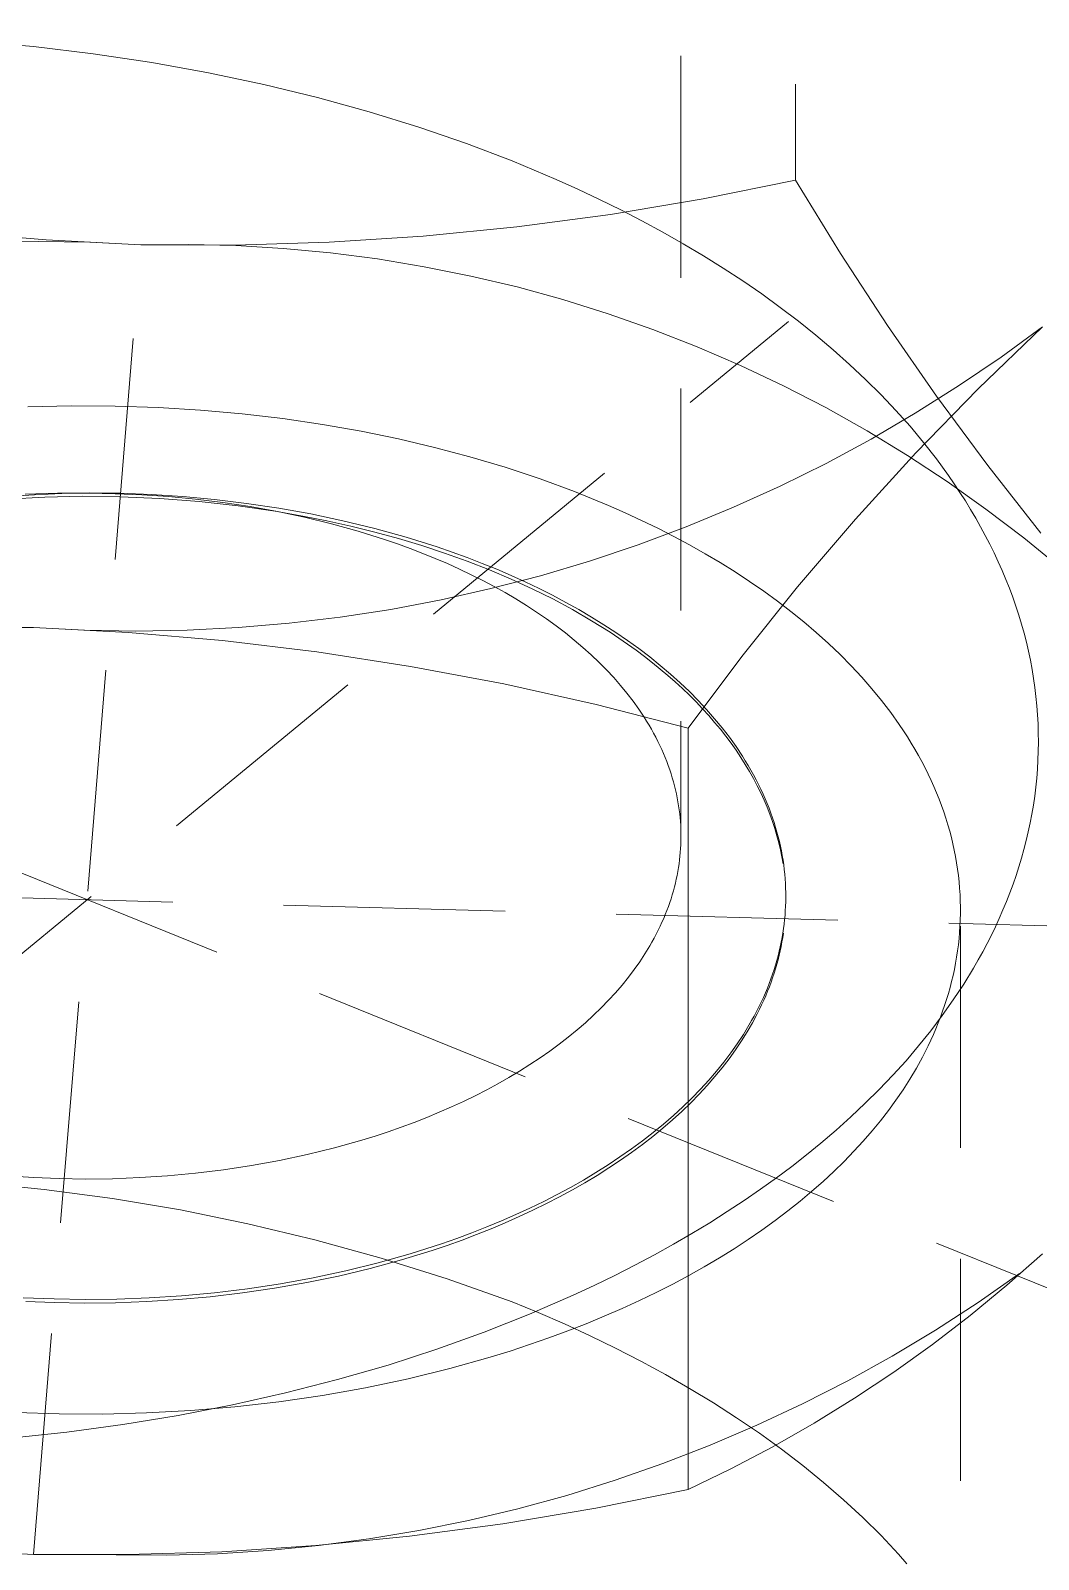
# Model space of a CAD drawing. Header units: millimetres. Extents: x -427 to 4679, y -324 to 2971.
# Drawn here: x 4525.8 to 4531.57, y 1066.56 to 1075.31 of the extents above; entities that cross this region are included whole.
import ezdxf

# ---------------------------------------------------------------- set-up
doc = ezdxf.new("R2010")
doc.units = ezdxf.units.MM
doc.linetypes.add('HIDDEN', pattern=[1.905, 1.27, -0.635])
doc.layers.add('ZANO_R', color=7, linetype='Continuous', lineweight=0)
doc.layers.add('ZANO_R_przerywana', color=7, linetype='HIDDEN', lineweight=0)

msp = doc.modelspace()

# ---------------------------------------------------------------- linework, layer by layer
at = {"layer": 'ZANO_R'}
for p, q in [((4531.2234, 1073.2631), (4531.5917, 1073.618)), ((4531.5917, 1073.618), (4531.3549, 1073.445)), ((4531.3549, 1073.445), (4531.1124, 1073.2802)), ((4531.1124, 1073.2802), (4530.8643, 1073.1238)), ((4530.8668, 1072.8964), (4531.2234, 1073.2631)), ((4530.8643, 1073.1238), (4530.6111, 1072.976)), ((4530.6111, 1072.976), (4530.3529, 1072.8369)), ((4530.3529, 1072.8369), (4530.0902, 1072.7066)), ((4530.5221, 1072.5185), (4530.8668, 1072.8964)), ((4530.0902, 1072.7066), (4529.8232, 1072.5854)), ((4529.8232, 1072.5854), (4529.5521, 1072.4734)), ((4530.1898, 1072.1297), (4530.5221, 1072.5185)), ((4529.5521, 1072.4734), (4529.2775, 1072.3708)), ((4529.2775, 1072.3708), (4528.9994, 1072.2775)), ((4528.9994, 1072.2775), (4528.7184, 1072.1938)), ((4528.7184, 1072.1938), (4528.4347, 1072.1197)), ((4529.8702, 1071.7304), (4530.1898, 1072.1297)), ((4528.1486, 1072.0554), (4527.8604, 1072.0009)), ((4528.4347, 1072.1197), (4528.1486, 1072.0554)), ((4527.5706, 1071.9562), (4527.2794, 1071.9214)), ((4527.8604, 1072.0009), (4527.5706, 1071.9562)), ((4525.2758, 1071.8987), (4525.8151, 1071.8975)), ((4525.8151, 1071.8975), (4525.5434, 1071.8945)), ((4525.8151, 1071.8975), (4526.3574, 1071.8688)), ((4526.108, 1071.8822), (4525.8151, 1071.8975)), ((4526.4012, 1071.877), (4526.108, 1071.8822)), ((4526.3574, 1071.8688), (4526.8984, 1071.8221)), ((4526.6944, 1071.8818), (4526.4012, 1071.877)), ((4526.9872, 1071.8966), (4526.6944, 1071.8818)), ((4527.2794, 1071.9214), (4526.9872, 1071.8966)), ((4526.8984, 1071.8221), (4527.4375, 1071.7575)), ((4527.4375, 1071.7575), (4527.9742, 1071.6749)), ((4529.5637, 1071.3209), (4529.8702, 1071.7304)), ((4527.9742, 1071.6749), (4528.5079, 1071.5746)), ((4528.5079, 1071.5746), (4529.0379, 1071.4565)), ((4529.0379, 1071.4565), (4529.5637, 1071.3209)), ((4529.5637, 1066.9617), (4529.5637, 1071.3209)), ((4531.5917, 1068.3108), (4531.388, 1068.131)), ((4531.4494, 1068.1854), (4531.8567, 1068.0207)), ((4531.388, 1068.131), (4531.1783, 1067.9582)), ((4531.1783, 1067.9582), (4530.9629, 1067.7927)), ((4530.9629, 1067.7927), (4530.7419, 1067.6346)), ((4530.7419, 1067.6346), (4530.5157, 1067.4842)), ((4530.5157, 1067.4842), (4530.2845, 1067.3415)), ((4530.2845, 1067.3415), (4530.0486, 1067.2068)), ((4530.0486, 1067.2068), (4529.8082, 1067.0801)), ((4529.8082, 1067.0801), (4529.5637, 1066.9617)), ((4529.5637, 1066.9617), (4529.0351, 1066.8546)), ((4529.0351, 1066.8546), (4528.5031, 1066.7654)), ((4528.5031, 1066.7654), (4527.9685, 1066.6941)), ((4525.8151, 1066.5902), (4525.2729, 1066.6189)), ((4527.4318, 1066.6409), (4526.8936, 1066.6059)), ((4527.9685, 1066.6941), (4527.4318, 1066.6409)), ((4526.3545, 1066.5889), (4525.8151, 1066.5902)), ((4526.8936, 1066.6059), (4526.3545, 1066.5889))]:
    msp.add_line(p, q, dxfattribs=at)
at = {"layer": 'ZANO_R_przerywana'}
for p, q in [((4529.5226, 1078.9801), (4529.5226, 1070.7026)), ((4530.1788, 1078.8181), (4530.1788, 1074.4589)), ((4525.4671, 1075.2542), (4525.8154, 1075.2231)), ((4525.8154, 1075.2231), (4526.1574, 1075.1822)), ((4526.1574, 1075.1822), (4526.492, 1075.1322)), ((4526.492, 1075.1322), (4526.8181, 1075.0734)), ((4526.8181, 1075.0734), (4527.135, 1075.0063)), ((4527.135, 1075.0063), (4527.4417, 1074.9317)), ((4527.4417, 1074.9317), (4527.7376, 1074.8499)), ((4527.7376, 1074.8499), (4528.0222, 1074.7617)), ((4528.0222, 1074.7617), (4528.2948, 1074.6676)), ((4528.2948, 1074.6676), (4528.5553, 1074.5683)), ((4528.5553, 1074.5683), (4528.8079, 1074.4624)), ((4528.8079, 1074.4624), (4528.9326, 1074.4063)), ((4528.9326, 1074.4063), (4529.0562, 1074.3481)), ((4530.1788, 1074.4589), (4529.6501, 1074.3518)), ((4530.1788, 1074.4589), (4530.4356, 1074.0384)), ((4529.0562, 1074.3481), (4529.1785, 1074.2878)), ((4529.6501, 1074.3518), (4529.1182, 1074.2625)), ((4529.1182, 1074.2625), (4528.5836, 1074.1913)), ((4529.1785, 1074.2878), (4529.2993, 1074.2253)), ((4529.2993, 1074.2253), (4529.4184, 1074.1608)), ((4525.8879, 1074.1161), (4525.3469, 1074.1628)), ((4528.0469, 1074.1381), (4527.5086, 1074.103)), ((4528.5836, 1074.1913), (4528.0469, 1074.1381)), ((4529.4184, 1074.1608), (4529.5358, 1074.0941)), ((4525.5509, 1074.103), (4525.8441, 1074.1078)), ((4525.8151, 1066.5902), (4526.4302, 1074.0874)), ((4525.8441, 1074.1078), (4526.1373, 1074.1026)), ((4526.4302, 1074.0874), (4525.8879, 1074.1161)), ((4526.1373, 1074.1026), (4526.4302, 1074.0874)), ((4526.4302, 1074.0874), (4526.7019, 1074.0903)), ((4526.9695, 1074.0861), (4526.4302, 1074.0874)), ((4526.7019, 1074.0903), (4526.9735, 1074.0837)), ((4527.5086, 1074.103), (4526.9695, 1074.0861)), ((4526.9735, 1074.0837), (4527.2448, 1074.0677)), ((4527.2448, 1074.0677), (4527.5153, 1074.0423)), ((4529.5358, 1074.0941), (4529.6513, 1074.0254)), ((4527.5153, 1074.0423), (4527.7848, 1074.0074)), ((4527.7848, 1074.0074), (4528.0529, 1073.9632)), ((4528.0529, 1073.9632), (4528.3193, 1073.9097)), ((4529.6513, 1074.0254), (4529.7647, 1073.9546)), ((4530.4356, 1074.0384), (4530.7047, 1073.6257)), ((4528.3193, 1073.9097), (4528.5837, 1073.8469)), ((4529.7647, 1073.9546), (4529.8759, 1073.8817)), ((4529.8759, 1073.8817), (4529.9847, 1073.8069)), ((4528.5837, 1073.8469), (4528.8457, 1073.7749)), ((4529.9847, 1073.8069), (4530.0911, 1073.73)), ((4528.8457, 1073.7749), (4529.1051, 1073.6939)), ((4530.0911, 1073.73), (4530.1947, 1073.6512)), ((4522.2256, 1067.1255), (4530.1377, 1073.6494)), ((4529.1051, 1073.6939), (4529.3615, 1073.6039)), ((4530.1947, 1073.6512), (4530.2956, 1073.5705)), ((4530.7047, 1073.6257), (4530.9859, 1073.221)), ((4529.3615, 1073.6039), (4529.6145, 1073.505)), ((4530.2956, 1073.5705), (4530.3935, 1073.488)), ((4529.6145, 1073.505), (4529.864, 1073.3973)), ((4530.3935, 1073.488), (4530.4883, 1073.4036)), ((4529.864, 1073.3973), (4530.1096, 1073.281)), ((4530.4883, 1073.4036), (4530.5799, 1073.3175)), ((4530.1096, 1073.281), (4530.351, 1073.1563)), ((4530.5799, 1073.3175), (4530.6681, 1073.2296)), ((4530.6681, 1073.2296), (4530.7528, 1073.1402)), ((4530.9859, 1073.221), (4531.2789, 1072.8249)), ((4525.7822, 1073.1601), (4526.0337, 1073.1663)), ((4526.0337, 1073.1663), (4526.2832, 1073.1653)), ((4526.2832, 1073.1653), (4526.5296, 1073.1572)), ((4526.5296, 1073.1572), (4526.7724, 1073.1423)), ((4526.7724, 1073.1423), (4527.0105, 1073.1209)), ((4527.0105, 1073.1209), (4527.2435, 1073.0933)), ((4527.2435, 1073.0933), (4527.4705, 1073.0599)), ((4530.351, 1073.1563), (4530.5879, 1073.0232)), ((4530.7528, 1073.1402), (4530.8339, 1073.0492)), ((4527.4705, 1073.0599), (4527.6912, 1073.0211)), ((4527.6912, 1073.0211), (4527.9049, 1072.9772)), ((4530.5879, 1073.0232), (4530.82, 1072.8819)), ((4530.8339, 1073.0492), (4530.9113, 1072.9566)), ((4527.9049, 1072.9772), (4528.1114, 1072.9286)), ((4528.1114, 1072.9286), (4528.3139, 1072.8748)), ((4530.9113, 1072.9566), (4530.9848, 1072.8627)), ((4528.3139, 1072.8748), (4528.5156, 1072.8147)), ((4530.82, 1072.8819), (4531.0471, 1072.7326)), ((4530.9848, 1072.8627), (4531.0543, 1072.7675)), ((4531.2789, 1072.8249), (4531.5835, 1072.4375)), ((4528.5156, 1072.8147), (4528.7155, 1072.7483)), ((4528.7155, 1072.7483), (4528.913, 1072.6755)), ((4531.0543, 1072.7675), (4531.0875, 1072.7194)), ((4520.3886, 1072.6569), (4531.4494, 1068.1854)), ((4525.8212, 1072.6578), (4525.6628, 1072.6475)), ((4525.9521, 1072.6668), (4525.768, 1072.6599)), ((4525.9777, 1072.6638), (4525.8212, 1072.6578)), ((4526.1336, 1072.6689), (4525.9521, 1072.6668)), ((4526.1319, 1072.6656), (4525.9777, 1072.6638)), ((4526.2835, 1072.6634), (4526.1319, 1072.6656)), ((4526.3119, 1072.6664), (4526.1336, 1072.6689)), ((4526.3119, 1072.6664), (4526.2835, 1072.6634)), ((4526.4348, 1072.6573), (4526.2835, 1072.6634)), ((4526.4898, 1072.6592), (4526.3119, 1072.6664)), ((4526.588, 1072.6471), (4526.4348, 1072.6573)), ((4526.6701, 1072.6472), (4526.4898, 1072.6592)), ((4528.913, 1072.6755), (4529.0105, 1072.6366)), ((4531.0471, 1072.7326), (4531.2688, 1072.5755)), ((4531.0875, 1072.7194), (4531.1197, 1072.6709)), ((4531.1197, 1072.6709), (4531.1509, 1072.6222)), ((4525.8805, 1072.6441), (4525.665, 1072.633)), ((4526.0962, 1072.6483), (4525.8805, 1072.6441)), ((4526.3119, 1072.6456), (4526.0962, 1072.6483)), ((4526.5378, 1072.6358), (4526.3119, 1072.6456)), ((4526.7632, 1072.6184), (4526.5378, 1072.6358)), ((4526.7429, 1072.6326), (4526.588, 1072.6471)), ((4526.8523, 1072.6302), (4526.6701, 1072.6472)), ((4526.8988, 1072.6137), (4526.7429, 1072.6326)), ((4526.9879, 1072.5935), (4526.7632, 1072.6184)), ((4527.0358, 1072.608), (4526.8523, 1072.6302)), ((4527.0553, 1072.5903), (4526.8988, 1072.6137)), ((4527.2116, 1072.561), (4526.9879, 1072.5935)), ((4527.2199, 1072.5804), (4527.0358, 1072.608)), ((4527.2118, 1072.5621), (4527.0553, 1072.5903)), ((4527.3677, 1072.5292), (4527.2118, 1072.5621)), ((4527.404, 1072.5473), (4527.2199, 1072.5804)), ((4529.0105, 1072.6366), (4529.1071, 1072.5962)), ((4529.1071, 1072.5962), (4529.2026, 1072.5541)), ((4531.1509, 1072.6222), (4531.181, 1072.5733)), ((4531.181, 1072.5733), (4531.21, 1072.524)), ((4531.2688, 1072.5755), (4531.4849, 1072.4108)), ((4527.358, 1072.5353), (4527.2199, 1072.5596)), ((4527.4958, 1072.5079), (4527.358, 1072.5353)), ((4527.5223, 1072.4915), (4527.3677, 1072.5292)), ((4527.5874, 1072.5085), (4527.404, 1072.5473)), ((4527.6331, 1072.4772), (4527.4958, 1072.5079)), ((4527.6751, 1072.449), (4527.5223, 1072.4915)), ((4527.7693, 1072.4642), (4527.5874, 1072.5085)), ((4527.7694, 1072.4434), (4527.6331, 1072.4772)), ((4529.2026, 1072.5541), (4529.2969, 1072.5104)), ((4529.2969, 1072.5104), (4529.39, 1072.4652)), ((4531.21, 1072.524), (4531.238, 1072.4745)), ((4531.238, 1072.4745), (4531.2649, 1072.4248)), ((4527.8254, 1072.4017), (4527.6751, 1072.449)), ((4527.9491, 1072.4141), (4527.7693, 1072.4642)), ((4527.9044, 1072.4064), (4527.7694, 1072.4434)), ((4527.8994, 1072.3762), (4527.8254, 1072.4017)), ((4528.0379, 1072.3663), (4527.9044, 1072.4064)), ((4528.1259, 1072.3585), (4527.9491, 1072.4141)), ((4529.39, 1072.4652), (4529.4817, 1072.4183)), ((4529.4817, 1072.4183), (4529.5718, 1072.3699)), ((4531.2649, 1072.4248), (4531.2906, 1072.3748)), ((4531.4849, 1072.4108), (4531.6952, 1072.2387)), ((4527.9725, 1072.3496), (4527.8994, 1072.3762)), ((4528.0446, 1072.3218), (4527.9725, 1072.3496)), ((4528.1695, 1072.3229), (4528.0379, 1072.3663)), ((4528.1157, 1072.2929), (4528.0446, 1072.3218)), ((4528.2129, 1072.3285), (4528.1259, 1072.3585)), ((4528.2989, 1072.2765), (4528.1695, 1072.3229)), ((4528.2989, 1072.2972), (4528.2129, 1072.3285)), ((4529.5718, 1072.3699), (4529.6604, 1072.32)), ((4529.6604, 1072.32), (4529.7472, 1072.2685)), ((4531.2906, 1072.3748), (4531.3153, 1072.3246)), ((4531.3153, 1072.3246), (4531.3389, 1072.2741)), ((4528.1857, 1072.2629), (4528.1157, 1072.2929)), ((4528.2545, 1072.2318), (4528.1857, 1072.2629)), ((4528.322, 1072.1996), (4528.2545, 1072.2318)), ((4528.3838, 1072.2646), (4528.2989, 1072.2972)), ((4528.4258, 1072.227), (4528.2989, 1072.2765)), ((4528.4674, 1072.2305), (4528.3838, 1072.2646)), ((4528.5498, 1072.1745), (4528.4258, 1072.227)), ((4528.5498, 1072.1952), (4528.4674, 1072.2305)), ((4529.7472, 1072.2685), (4529.8322, 1072.2156)), ((4529.8322, 1072.2156), (4529.9152, 1072.1612)), ((4531.3389, 1072.2741), (4531.3613, 1072.2235)), ((4531.3613, 1072.2235), (4531.3827, 1072.1727)), ((4528.3881, 1072.1663), (4528.322, 1072.1996)), ((4528.4529, 1072.132), (4528.3881, 1072.1663)), ((4528.5161, 1072.0968), (4528.4529, 1072.132)), ((4528.6307, 1072.1586), (4528.5498, 1072.1952)), ((4528.6706, 1072.1191), (4528.5498, 1072.1745)), ((4528.7101, 1072.1207), (4528.6307, 1072.1586)), ((4529.9152, 1072.1612), (4529.9962, 1072.1054)), ((4531.3827, 1072.1727), (4531.4029, 1072.1218)), ((4528.5778, 1072.0605), (4528.5161, 1072.0968)), ((4528.6379, 1072.0234), (4528.5778, 1072.0605)), ((4528.788, 1072.0608), (4528.6706, 1072.1191)), ((4528.7879, 1072.0816), (4528.7101, 1072.1207)), ((4528.8641, 1072.0413), (4528.7879, 1072.0816)), ((4528.9016, 1071.9999), (4528.788, 1072.0608)), ((4528.9385, 1071.9998), (4528.8641, 1072.0413)), ((4529.9962, 1072.1054), (4530.075, 1072.0481)), ((4530.075, 1072.0481), (4530.1516, 1071.9896)), ((4531.4029, 1072.1218), (4531.4219, 1072.0706)), ((4531.4219, 1072.0706), (4531.4398, 1072.0194)), ((4528.6962, 1071.9854), (4528.6379, 1072.0234)), ((4528.7529, 1071.9465), (4528.6962, 1071.9854)), ((4529.0111, 1071.9364), (4528.9016, 1071.9999)), ((4529.0111, 1071.9571), (4528.9385, 1071.9998)), ((4529.0817, 1071.9134), (4529.0111, 1071.9571)), ((4530.1516, 1071.9896), (4530.2258, 1071.9297)), ((4531.4398, 1072.0194), (4531.4566, 1071.968)), ((4531.4566, 1071.968), (4531.4722, 1071.9164)), ((4528.8077, 1071.9068), (4528.7529, 1071.9465)), ((4528.8607, 1071.8664), (4528.8077, 1071.9068)), ((4528.9118, 1071.8252), (4528.8607, 1071.8664)), ((4529.0643, 1071.9037), (4529.0111, 1071.9364)), ((4529.1163, 1071.8704), (4529.0643, 1071.9037)), ((4529.1504, 1071.8687), (4529.0817, 1071.9134)), ((4529.1673, 1071.8366), (4529.1163, 1071.8704)), ((4529.217, 1071.823), (4529.1504, 1071.8687)), ((4530.2258, 1071.9297), (4530.2975, 1071.8686)), ((4530.2975, 1071.8686), (4530.3667, 1071.8062)), ((4531.4722, 1071.9164), (4531.4866, 1071.8648)), ((4531.4866, 1071.8648), (4531.4999, 1071.8131)), ((4528.9609, 1071.7833), (4528.9118, 1071.8252)), ((4529.0081, 1071.7409), (4528.9609, 1071.7833)), ((4529.2171, 1071.8022), (4529.1673, 1071.8366)), ((4529.2815, 1071.7763), (4529.217, 1071.823)), ((4529.2656, 1071.7673), (4529.2171, 1071.8022)), ((4529.3439, 1071.7287), (4529.2815, 1071.7763)), ((4530.3667, 1071.8062), (4530.4333, 1071.7428)), ((4531.4999, 1071.8131), (4531.512, 1071.7612)), ((4529.0533, 1071.6978), (4529.0081, 1071.7409)), ((4529.0964, 1071.6542), (4529.0533, 1071.6978)), ((4529.313, 1071.7318), (4529.2656, 1071.7673)), ((4529.3591, 1071.6959), (4529.313, 1071.7318)), ((4529.404, 1071.6803), (4529.3439, 1071.7287)), ((4529.404, 1071.6595), (4529.3591, 1071.6959)), ((4530.4333, 1071.7428), (4530.4971, 1071.6782)), ((4531.512, 1071.7612), (4531.523, 1071.7094)), ((4531.523, 1071.7094), (4531.5328, 1071.6574)), ((4529.1375, 1071.6101), (4529.0964, 1071.6542)), ((4529.1764, 1071.5656), (4529.1375, 1071.6101)), ((4529.4618, 1071.631), (4529.404, 1071.6803)), ((4529.4476, 1071.6226), (4529.404, 1071.6595)), ((4529.4899, 1071.5854), (4529.4476, 1071.6226)), ((4529.5173, 1071.5811), (4529.4618, 1071.631)), ((4530.4971, 1071.6782), (4530.5581, 1071.6126)), ((4530.5581, 1071.6126), (4530.6162, 1071.546)), ((4531.5328, 1071.6574), (4531.5414, 1071.6054)), ((4531.5414, 1071.6054), (4531.5489, 1071.5534)), ((4529.2133, 1071.5207), (4529.1764, 1071.5656)), ((4529.2481, 1071.4754), (4529.2133, 1071.5207)), ((4529.5308, 1071.5477), (4529.4899, 1071.5854)), ((4529.5704, 1071.5304), (4529.5173, 1071.5811)), ((4529.5705, 1071.5096), (4529.5308, 1071.5477)), ((4529.6212, 1071.4791), (4529.5704, 1071.5304)), ((4530.6162, 1071.546), (4530.6714, 1071.4784)), ((4531.5489, 1071.5534), (4531.5551, 1071.5014)), ((4529.2807, 1071.4298), (4529.2481, 1071.4754)), ((4529.3112, 1071.384), (4529.2807, 1071.4298)), ((4529.6087, 1071.4712), (4529.5705, 1071.5096)), ((4529.6457, 1071.4325), (4529.6087, 1071.4712)), ((4529.6695, 1071.4272), (4529.6212, 1071.4791)), ((4529.6812, 1071.3934), (4529.6457, 1071.4325)), ((4529.7153, 1071.3748), (4529.6695, 1071.4272)), ((4530.6714, 1071.4784), (4530.7236, 1071.4101)), ((4531.5551, 1071.5014), (4531.5603, 1071.4494)), ((4531.5603, 1071.4494), (4531.5642, 1071.3973)), ((4529.3257, 1071.361), (4529.3112, 1071.384)), ((4529.3396, 1071.338), (4529.3257, 1071.361)), ((4529.353, 1071.3149), (4529.3396, 1071.338)), ((4529.7154, 1071.3541), (4529.6812, 1071.3934)), ((4529.7587, 1071.322), (4529.7153, 1071.3748)), ((4529.7481, 1071.3145), (4529.7154, 1071.3541)), ((4530.7236, 1071.4101), (4530.7727, 1071.341)), ((4530.7727, 1071.341), (4530.7961, 1071.3061)), ((4531.5642, 1071.3973), (4531.567, 1071.3453)), ((4531.567, 1071.3453), (4531.5686, 1071.2934)), ((4529.3659, 1071.2918), (4529.353, 1071.3149)), ((4529.3782, 1071.2687), (4529.3659, 1071.2918)), ((4529.39, 1071.2455), (4529.3782, 1071.2687)), ((4529.7795, 1071.2746), (4529.7481, 1071.3145)), ((4529.7996, 1071.2687), (4529.7587, 1071.322)), ((4529.8095, 1071.2346), (4529.7795, 1071.2746)), ((4529.838, 1071.2151), (4529.7996, 1071.2687)), ((4530.7961, 1071.3061), (4530.8187, 1071.2711)), ((4530.8187, 1071.2711), (4530.8406, 1071.2359)), ((4531.5686, 1071.2934), (4531.5691, 1071.2415)), ((4529.4013, 1071.2224), (4529.39, 1071.2455)), ((4529.412, 1071.1992), (4529.4013, 1071.2224)), ((4529.4223, 1071.176), (4529.412, 1071.1992)), ((4529.432, 1071.1528), (4529.4223, 1071.176)), ((4529.838, 1071.1943), (4529.8095, 1071.2346)), ((4529.8739, 1071.1612), (4529.838, 1071.2151)), ((4529.8652, 1071.1539), (4529.838, 1071.1943)), ((4529.8909, 1071.1342), (4529.8739, 1071.1612)), ((4530.8406, 1071.2359), (4530.8616, 1071.2006)), ((4530.8616, 1071.2006), (4530.8818, 1071.1652)), ((4530.8818, 1071.1652), (4530.9012, 1071.1296)), ((4531.5684, 1071.1896), (4531.5666, 1071.1378)), ((4531.5691, 1071.2415), (4531.5684, 1071.1896)), ((4529.4412, 1071.1296), (4529.432, 1071.1528)), ((4529.4499, 1071.1065), (4529.4412, 1071.1296)), ((4529.4581, 1071.0833), (4529.4499, 1071.1065)), ((4529.4657, 1071.0602), (4529.4581, 1071.0833)), ((4529.8909, 1071.1134), (4529.8652, 1071.1539)), ((4529.9073, 1071.1071), (4529.8909, 1071.1342)), ((4529.9153, 1071.0727), (4529.8909, 1071.1134)), ((4529.9231, 1071.0799), (4529.9073, 1071.1071)), ((4529.9382, 1071.0528), (4529.9231, 1071.0799)), ((4530.9012, 1071.1296), (4530.9198, 1071.0938)), ((4530.9198, 1071.0938), (4530.9376, 1071.058)), ((4531.5636, 1071.0861), (4531.5595, 1071.0345)), ((4531.5666, 1071.1378), (4531.5636, 1071.0861)), ((4529.4729, 1071.0371), (4529.4657, 1071.0602)), ((4529.4796, 1071.0141), (4529.4729, 1071.0371)), ((4529.4857, 1070.991), (4529.4796, 1071.0141)), ((4529.4914, 1070.968), (4529.4857, 1070.991)), ((4529.9382, 1071.032), (4529.9153, 1071.0727)), ((4529.9527, 1071.0255), (4529.9382, 1071.0528)), ((4529.9597, 1070.9911), (4529.9382, 1071.032)), ((4529.9666, 1070.9983), (4529.9527, 1071.0255)), ((4529.9799, 1070.9503), (4529.9597, 1070.9911)), ((4529.9799, 1070.971), (4529.9666, 1070.9983)), ((4530.9376, 1071.058), (4530.9546, 1071.0221)), ((4530.9546, 1071.0221), (4530.9708, 1070.986)), ((4530.9708, 1070.986), (4530.9862, 1070.9499)), ((4531.5595, 1071.0345), (4531.5543, 1070.983)), ((4529.4966, 1070.9451), (4529.4914, 1070.968)), ((4529.5013, 1070.9222), (4529.4966, 1070.9451)), ((4529.5055, 1070.8994), (4529.5013, 1070.9222)), ((4529.5093, 1070.8766), (4529.5055, 1070.8994)), ((4529.9925, 1070.9438), (4529.9799, 1070.971)), ((4529.9986, 1070.9094), (4529.9799, 1070.9503)), ((4530.0046, 1070.9165), (4529.9925, 1070.9438)), ((4530.016, 1070.8685), (4529.9986, 1070.9094)), ((4530.016, 1070.8892), (4530.0046, 1070.9165)), ((4530.9862, 1070.9499), (4531.0007, 1070.9137)), ((4531.0007, 1070.9137), (4531.0144, 1070.8774)), ((4531.5479, 1070.9317), (4531.5404, 1070.8805)), ((4531.5543, 1070.983), (4531.5479, 1070.9317)), ((4529.5125, 1070.8539), (4529.5093, 1070.8766)), ((4529.5153, 1070.8313), (4529.5125, 1070.8539)), ((4529.5177, 1070.8087), (4529.5153, 1070.8313)), ((4530.0268, 1070.862), (4530.016, 1070.8892)), ((4530.032, 1070.8276), (4530.016, 1070.8685)), ((4530.0371, 1070.8347), (4530.0268, 1070.862)), ((4530.0467, 1070.7867), (4530.032, 1070.8276)), ((4530.0467, 1070.8075), (4530.0371, 1070.8347)), ((4531.0144, 1070.8774), (4531.0273, 1070.8411)), ((4531.0273, 1070.8411), (4531.0394, 1070.8047)), ((4531.5318, 1070.8294), (4531.5221, 1070.7785)), ((4531.5404, 1070.8805), (4531.5318, 1070.8294)), ((4529.5196, 1070.7863), (4529.5177, 1070.8087)), ((4529.521, 1070.7639), (4529.5196, 1070.7863)), ((4529.522, 1070.7416), (4529.521, 1070.7639)), ((4529.5225, 1070.7193), (4529.522, 1070.7416)), ((4530.0557, 1070.7803), (4530.0467, 1070.8075)), ((4530.06, 1070.7459), (4530.0467, 1070.7867)), ((4530.0641, 1070.7531), (4530.0557, 1070.7803)), ((4530.072, 1070.7052), (4530.06, 1070.7459)), ((4530.072, 1070.726), (4530.0641, 1070.7531)), ((4530.0792, 1070.6989), (4530.072, 1070.726)), ((4531.0394, 1070.8047), (4531.0506, 1070.7683)), ((4531.0506, 1070.7683), (4531.061, 1070.7319)), ((4531.061, 1070.7319), (4531.0706, 1070.6954)), ((4531.5113, 1070.7277), (4531.4994, 1070.6771)), ((4531.5221, 1070.7785), (4531.5113, 1070.7277)), ((4529.5204, 1070.6314), (4529.5216, 1070.6532)), ((4529.5216, 1070.6532), (4529.5223, 1070.6752)), ((4529.5223, 1070.6752), (4529.5226, 1070.6972)), ((4529.5226, 1070.6972), (4529.5225, 1070.7193)), ((4530.0826, 1070.6646), (4530.072, 1070.7052)), ((4530.0859, 1070.6719), (4530.0792, 1070.6989)), ((4530.092, 1070.6241), (4530.0826, 1070.6646)), ((4530.092, 1070.6449), (4530.0859, 1070.6719)), ((4530.0975, 1070.618), (4530.092, 1070.6449)), ((4531.0706, 1070.6954), (4531.0794, 1070.6589)), ((4531.0794, 1070.6589), (4531.0874, 1070.6224)), ((4531.4994, 1070.6771), (4531.4864, 1070.6268)), ((4529.5116, 1070.5443), (4529.5144, 1070.5662)), ((4529.5144, 1070.5662), (4529.5168, 1070.588)), ((4529.5168, 1070.588), (4529.5188, 1070.6097)), ((4529.5188, 1070.6097), (4529.5204, 1070.6314)), ((4530.1001, 1070.5837), (4530.092, 1070.6241)), ((4530.1025, 1070.5911), (4530.0975, 1070.618)), ((4530.1069, 1070.5435), (4530.1001, 1070.5837)), ((4530.1069, 1070.5643), (4530.1025, 1070.5911)), ((4530.1107, 1070.5376), (4530.1069, 1070.5643)), ((4531.0874, 1070.6224), (4531.0945, 1070.5859)), ((4531.0945, 1070.5859), (4531.1008, 1070.5494)), ((4531.1008, 1070.5494), (4531.1063, 1070.513)), ((4531.4724, 1070.5766), (4531.4573, 1070.5267)), ((4531.4864, 1070.6268), (4531.4724, 1070.5766)), ((4519.6299, 1070.5164), (4532.6154, 1070.1613)), ((4529.4957, 1070.4561), (4529.5004, 1070.4783)), ((4529.5004, 1070.4783), (4529.5046, 1070.5004)), ((4529.5046, 1070.5004), (4529.5083, 1070.5224)), ((4529.5083, 1070.5224), (4529.5116, 1070.5443)), ((4530.114, 1070.511), (4530.1107, 1070.5376)), ((4530.1168, 1070.4844), (4530.114, 1070.511)), ((4530.119, 1070.458), (4530.1168, 1070.4844)), ((4531.1063, 1070.513), (4531.111, 1070.4766)), ((4531.111, 1070.4766), (4531.1149, 1070.4402)), ((4531.4411, 1070.4769), (4531.424, 1070.4274)), ((4531.4573, 1070.5267), (4531.4411, 1070.4769)), ((4529.4726, 1070.3669), (4529.4791, 1070.3893)), ((4529.4791, 1070.3893), (4529.4851, 1070.4116)), ((4529.4851, 1070.4116), (4529.4906, 1070.4339)), ((4529.4906, 1070.4339), (4529.4957, 1070.4561)), ((4530.1207, 1070.4317), (4530.119, 1070.458)), ((4530.1219, 1070.4054), (4530.1207, 1070.4317)), ((4530.1225, 1070.3793), (4530.1219, 1070.4054)), ((4530.1226, 1070.3532), (4530.1225, 1070.3793)), ((4531.1149, 1070.4402), (4531.118, 1070.4039)), ((4531.118, 1070.4039), (4531.1203, 1070.3676)), ((4531.4058, 1070.3782), (4531.3866, 1070.3292)), ((4531.424, 1070.4274), (4531.4058, 1070.3782)), ((4529.4418, 1070.277), (4529.4502, 1070.2995)), ((4529.4502, 1070.2995), (4529.4581, 1070.322)), ((4529.4581, 1070.322), (4529.4656, 1070.3445)), ((4529.4656, 1070.3445), (4529.4726, 1070.3669)), ((4530.12, 1070.2758), (4530.1214, 1070.3015)), ((4530.1214, 1070.3015), (4530.1223, 1070.3273)), ((4530.1223, 1070.3273), (4530.1226, 1070.3532)), ((4531.1203, 1070.3676), (4531.1219, 1070.3314)), ((4531.1219, 1070.3314), (4531.1226, 1070.2952)), ((4531.1226, 1070.2952), (4531.1225, 1070.2592)), ((4531.3866, 1070.3292), (4531.3663, 1070.2805)), ((4529.4031, 1070.1867), (4529.4135, 1070.2093)), ((4529.4135, 1070.2093), (4529.4235, 1070.2319)), ((4529.4235, 1070.2319), (4529.4329, 1070.2545)), ((4529.4329, 1070.2545), (4529.4418, 1070.277)), ((4530.1096, 1070.1734), (4530.113, 1070.1991)), ((4530.113, 1070.1991), (4530.1158, 1070.2247)), ((4530.1158, 1070.2247), (4530.1182, 1070.2503)), ((4530.1182, 1070.2503), (4530.12, 1070.2758)), ((4531.1217, 1070.2232), (4531.1201, 1070.1874)), ((4531.1225, 1070.2592), (4531.1217, 1070.2232)), ((4531.3451, 1070.2321), (4531.323, 1070.1839)), ((4531.3663, 1070.2805), (4531.3451, 1070.2321)), ((4529.3564, 1070.0963), (4529.3689, 1070.1189)), ((4529.3689, 1070.1189), (4529.3808, 1070.1415)), ((4529.3808, 1070.1415), (4529.3922, 1070.1641)), ((4529.3922, 1070.1641), (4529.4031, 1070.1867)), ((4530.0964, 1070.0957), (4530.1014, 1070.1216)), ((4530.1006, 1070.0969), (4530.105, 1070.1222)), ((4530.1014, 1070.1216), (4530.1058, 1070.1476)), ((4530.105, 1070.1222), (4530.1089, 1070.1474)), ((4530.1058, 1070.1476), (4530.1096, 1070.1734)), ((4531.1146, 1070.116), (4531.1107, 1070.0805)), ((4531.1177, 1070.1516), (4531.1146, 1070.116)), ((4531.1201, 1070.1874), (4531.1177, 1070.1516)), ((4531.1226, 1070.1874), (4531.1226, 972.3005)), ((4531.2998, 1070.136), (4531.2758, 1070.0885)), ((4531.323, 1070.1839), (4531.2998, 1070.136)), ((4529.2865, 1069.9838), (4529.316, 1070.0287)), ((4529.316, 1070.0287), (4529.3435, 1070.0738)), ((4529.3435, 1070.0738), (4529.3564, 1070.0963)), ((4530.0785, 1070.0172), (4530.085, 1070.0434)), ((4530.0845, 1070.0207), (4530.0904, 1070.0462)), ((4530.085, 1070.0434), (4530.091, 1070.0696)), ((4530.0904, 1070.0462), (4530.0958, 1070.0716)), ((4530.091, 1070.0696), (4530.0964, 1070.0957)), ((4530.0958, 1070.0716), (4530.1006, 1070.0969)), ((4531.1061, 1070.0451), (4531.1007, 1070.0098)), ((4531.1107, 1070.0805), (4531.1061, 1070.0451)), ((4531.2508, 1070.0412), (4531.2248, 1069.9943)), ((4531.2758, 1070.0885), (4531.2508, 1070.0412)), ((4529.2212, 1069.8945), (4529.2549, 1069.939)), ((4529.2549, 1069.939), (4529.2865, 1069.9838)), ((4530.0468, 1069.9118), (4530.0555, 1069.9383)), ((4530.0555, 1069.9383), (4530.0637, 1069.9646)), ((4530.0557, 1069.9181), (4530.0637, 1069.9438)), ((4530.0637, 1069.9646), (4530.0714, 1069.991)), ((4530.0637, 1069.9438), (4530.0712, 1069.9695)), ((4530.0712, 1069.9695), (4530.0781, 1069.9951)), ((4530.0714, 1069.991), (4530.0785, 1070.0172)), ((4530.0781, 1069.9951), (4530.0845, 1070.0207)), ((4531.0878, 1069.9397), (4531.0803, 1069.9049)), ((4531.0946, 1069.9747), (4531.0878, 1069.9397)), ((4531.1007, 1070.0098), (4531.0946, 1069.9747)), ((4531.198, 1069.9477), (4531.1417, 1069.8555)), ((4531.2248, 1069.9943), (4531.198, 1069.9477)), ((4529.1475, 1069.8063), (4529.1854, 1069.8502)), ((4529.1854, 1069.8502), (4529.2212, 1069.8945)), ((4530.017, 1069.8324), (4530.0275, 1069.8589)), ((4530.0275, 1069.8589), (4530.0374, 1069.8854)), ((4530.0285, 1069.8407), (4530.0381, 1069.8666)), ((4530.0374, 1069.8854), (4530.0468, 1069.9118)), ((4530.0381, 1069.8666), (4530.0472, 1069.8924)), ((4530.0472, 1069.8924), (4530.0557, 1069.9181)), ((4531.072, 1069.8703), (4531.0631, 1069.8358)), ((4531.0803, 1069.9049), (4531.072, 1069.8703)), ((4531.1417, 1069.8555), (4531.0819, 1069.7648)), ((4529.0655, 1069.7195), (4529.1076, 1069.7627)), ((4529.1076, 1069.7627), (4529.1475, 1069.8063)), ((4529.982, 1069.7526), (4529.9943, 1069.7792)), ((4529.9845, 1069.7371), (4529.9963, 1069.7631)), ((4529.9943, 1069.7792), (4530.006, 1069.8058)), ((4529.9963, 1069.7631), (4530.0076, 1069.789)), ((4530.006, 1069.8058), (4530.017, 1069.8324)), ((4530.0076, 1069.789), (4530.0183, 1069.8149)), ((4530.0183, 1069.8149), (4530.0285, 1069.8407)), ((4531.0819, 1069.7648), (4531.0188, 1069.6755)), ((4531.0432, 1069.7674), (4531.0322, 1069.7335)), ((4531.0535, 1069.8015), (4531.0432, 1069.7674)), ((4531.0631, 1069.8358), (4531.0535, 1069.8015)), ((4528.9754, 1069.6346), (4529.0215, 1069.6768)), ((4529.0215, 1069.6768), (4529.0655, 1069.7195)), ((4529.9271, 1069.6463), (4529.9417, 1069.6729)), ((4529.9315, 1069.6335), (4529.9592, 1069.6853)), ((4529.9417, 1069.6729), (4529.9558, 1069.6995)), ((4529.9558, 1069.6995), (4529.9692, 1069.7261)), ((4529.9592, 1069.6853), (4529.9721, 1069.7112)), ((4529.9692, 1069.7261), (4529.982, 1069.7526)), ((4529.9721, 1069.7112), (4529.9845, 1069.7371)), ((4531.0188, 1069.6755), (4530.9525, 1069.5877)), ((4531.0206, 1069.6998), (4531.0083, 1069.6663)), ((4531.0322, 1069.7335), (4531.0206, 1069.6998)), ((4528.8772, 1069.5519), (4528.9273, 1069.5929)), ((4528.9273, 1069.5929), (4528.9754, 1069.6346)), ((4529.8796, 1069.5667), (4529.9119, 1069.6198)), ((4529.9016, 1069.5817), (4529.9315, 1069.6335)), ((4529.9119, 1069.6198), (4529.9271, 1069.6463)), ((4530.9525, 1069.5877), (4530.8832, 1069.5015)), ((4530.9819, 1069.5998), (4530.9677, 1069.5669)), ((4530.9954, 1069.6329), (4530.9819, 1069.5998)), ((4531.0083, 1069.6663), (4530.9954, 1069.6329)), ((4528.7713, 1069.4718), (4528.8252, 1069.5115)), ((4528.8252, 1069.5115), (4528.8772, 1069.5519)), ((4529.8076, 1069.4612), (4529.8448, 1069.5139)), ((4529.8348, 1069.4786), (4529.8693, 1069.5301)), ((4529.8448, 1069.5139), (4529.8796, 1069.5667)), ((4529.8693, 1069.5301), (4529.9016, 1069.5817)), ((4530.8832, 1069.5015), (4530.811, 1069.4168)), ((4530.9375, 1069.5018), (4530.905, 1069.4377)), ((4530.9529, 1069.5343), (4530.9375, 1069.5018)), ((4530.9677, 1069.5669), (4530.9529, 1069.5343)), ((4528.6579, 1069.3946), (4528.7155, 1069.4328)), ((4528.7155, 1069.4328), (4528.7713, 1069.4718)), ((4529.7587, 1069.3763), (4529.7979, 1069.4273)), ((4529.768, 1069.4088), (4529.8076, 1069.4612)), ((4529.7979, 1069.4273), (4529.8348, 1069.4786)), ((4530.811, 1069.4168), (4530.7359, 1069.3339)), ((4530.905, 1069.4377), (4530.8702, 1069.3745)), ((4528.5374, 1069.3207), (4528.5985, 1069.3572)), ((4528.5985, 1069.3572), (4528.6579, 1069.3946)), ((4529.6732, 1069.2752), (4529.7171, 1069.3256)), ((4529.6813, 1069.305), (4529.7259, 1069.3567)), ((4529.7171, 1069.3256), (4529.7587, 1069.3763)), ((4529.7259, 1069.3567), (4529.768, 1069.4088)), ((4530.7359, 1069.3339), (4530.6582, 1069.2526)), ((4530.8702, 1069.3745), (4530.8333, 1069.3122)), ((4528.3445, 1069.2167), (4528.4104, 1069.2504)), ((4528.4104, 1069.2504), (4528.4747, 1069.2851)), ((4528.4747, 1069.2851), (4528.5374, 1069.3207)), ((4529.5849, 1069.203), (4529.6343, 1069.2538)), ((4529.627, 1069.2253), (4529.6732, 1069.2752)), ((4529.6343, 1069.2538), (4529.6813, 1069.305)), ((4530.6582, 1069.2526), (4530.5779, 1069.173)), ((4530.7942, 1069.251), (4530.7531, 1069.1909)), ((4530.8333, 1069.3122), (4530.7942, 1069.251)), ((4528.1384, 1069.1218), (4528.2084, 1069.1524)), ((4528.2084, 1069.1524), (4528.2772, 1069.184)), ((4528.2772, 1069.184), (4528.3445, 1069.2167)), ((4529.4788, 1069.1031), (4529.533, 1069.1527)), ((4529.5277, 1069.1269), (4529.5785, 1069.1759)), ((4529.533, 1069.1527), (4529.5849, 1069.203)), ((4529.5785, 1069.1759), (4529.627, 1069.2253)), ((4530.5779, 1069.173), (4530.4953, 1069.0951)), ((4530.7531, 1069.1909), (4530.7101, 1069.1318)), ((4527.921, 1069.0367), (4527.9946, 1069.0639)), ((4527.9946, 1069.0639), (4528.0671, 1069.0923)), ((4528.0671, 1069.0923), (4528.1384, 1069.1218)), ((4529.4193, 1069.0309), (4529.4746, 1069.0786)), ((4529.4222, 1069.0541), (4529.4788, 1069.1031)), ((4529.4746, 1069.0786), (4529.5277, 1069.1269)), ((4530.4953, 1069.0951), (4530.4103, 1069.0191)), ((4530.6648, 1069.0733), (4530.6169, 1069.0149)), ((4530.7101, 1069.1318), (4530.6648, 1069.0733)), ((4527.6945, 1068.962), (4527.7709, 1068.9857)), ((4527.7709, 1068.9857), (4527.8464, 1069.0106)), ((4527.8464, 1069.0106), (4527.921, 1069.0367)), ((4529.3021, 1068.9582), (4529.3633, 1069.0058)), ((4529.3021, 1068.9375), (4529.3618, 1068.9838)), ((4529.3618, 1068.9838), (4529.4193, 1069.0309)), ((4529.3633, 1069.0058), (4529.4222, 1069.0541)), ((4530.4103, 1069.0191), (4530.3233, 1068.9448)), ((4530.6169, 1069.0149), (4530.5662, 1068.9566)), ((4527.3823, 1068.8793), (4527.5396, 1068.9182)), ((4527.5396, 1068.9182), (4527.6945, 1068.962)), ((4529.1731, 1068.8657), (4529.2387, 1068.9115)), ((4529.1763, 1068.8472), (4529.2402, 1068.8919)), ((4529.2387, 1068.9115), (4529.3021, 1068.9582)), ((4529.2402, 1068.8919), (4529.3021, 1068.9375)), ((4530.3233, 1068.9448), (4530.2416, 1068.8781)), ((4530.5128, 1068.8985), (4530.4567, 1068.8406)), ((4530.5662, 1068.9566), (4530.5128, 1068.8985)), ((4526.9025, 1068.7919), (4527.0631, 1068.8162)), ((4527.0631, 1068.8162), (4527.2232, 1068.8453)), ((4527.2232, 1068.8453), (4527.3823, 1068.8793)), ((4529.0354, 1068.7768), (4529.1053, 1068.8207)), ((4529.0425, 1068.7603), (4529.1104, 1068.8033)), ((4529.1053, 1068.8207), (4529.1731, 1068.8657)), ((4529.1104, 1068.8033), (4529.1763, 1068.8472)), ((4530.1569, 1068.8119), (4530.0692, 1068.7462)), ((4530.2416, 1068.8781), (4530.1569, 1068.8119)), ((4530.4567, 1068.8406), (4530.3978, 1068.783)), ((4525.8762, 1068.6802), (4525.4835, 1068.7188)), ((4525.6675, 1068.7573), (4525.8156, 1068.7476)), ((4525.8156, 1068.7476), (4525.9618, 1068.7418)), ((4525.9618, 1068.7418), (4526.1133, 1068.7396)), ((4526.1133, 1068.7396), (4526.2676, 1068.7414)), ((4526.2676, 1068.7414), (4526.4241, 1068.7473)), ((4526.4241, 1068.7473), (4526.5824, 1068.7576)), ((4526.5824, 1068.7576), (4526.7421, 1068.7724)), ((4526.7421, 1068.7724), (4526.9025, 1068.7919)), ((4528.8898, 1068.6919), (4528.9636, 1068.7338)), ((4528.9009, 1068.6774), (4528.9726, 1068.7183)), ((4528.9636, 1068.7338), (4529.0354, 1068.7768)), ((4528.9726, 1068.7183), (4529.0425, 1068.7603)), ((4530.0692, 1068.7462), (4529.9784, 1068.6811)), ((4530.3361, 1068.7258), (4530.2716, 1068.6691)), ((4530.3978, 1068.783), (4530.3361, 1068.7258)), ((4526.2673, 1068.6282), (4525.8762, 1068.6802)), ((4526.6564, 1068.5626), (4526.2673, 1068.6282)), ((4528.7366, 1068.6115), (4528.8141, 1068.6511)), ((4528.7522, 1068.5985), (4528.8274, 1068.6374)), ((4528.8141, 1068.6511), (4528.8898, 1068.6919)), ((4528.8274, 1068.6374), (4528.9009, 1068.6774)), ((4529.9784, 1068.6811), (4529.8846, 1068.6165)), ((4530.2716, 1068.6691), (4530.2044, 1068.6128)), ((4527.043, 1068.4837), (4526.6564, 1068.5626)), ((4528.4941, 1068.4998), (4528.5765, 1068.5358)), ((4528.5765, 1068.5358), (4528.6574, 1068.573)), ((4528.5968, 1068.5242), (4528.6753, 1068.5608)), ((4528.6574, 1068.573), (4528.7366, 1068.6115)), ((4528.6753, 1068.5608), (4528.7522, 1068.5985)), ((4529.7878, 1068.5527), (4529.688, 1068.4895)), ((4529.8846, 1068.6165), (4529.7878, 1068.5527)), ((4530.1343, 1068.557), (4530.0614, 1068.5018)), ((4530.2044, 1068.6128), (4530.1343, 1068.557)), ((4527.4266, 1068.3915), (4527.043, 1068.4837)), ((4528.3249, 1068.4317), (4528.4102, 1068.4651)), ((4528.3527, 1068.4216), (4528.4355, 1068.4546)), ((4528.4102, 1068.4651), (4528.4941, 1068.4998)), ((4528.4355, 1068.4546), (4528.5168, 1068.4888)), ((4528.5168, 1068.4888), (4528.5968, 1068.5242)), ((4529.688, 1068.4895), (4529.5851, 1068.4272)), ((4529.9858, 1068.4474), (4529.9074, 1068.3936)), ((4530.0614, 1068.5018), (4529.9858, 1068.4474)), ((4527.8069, 1068.2861), (4527.4266, 1068.3915)), ((4528.0618, 1068.3397), (4528.1506, 1068.369)), ((4528.1506, 1068.369), (4528.2384, 1068.3996)), ((4528.1836, 1068.3595), (4528.2688, 1068.3899)), ((4528.2384, 1068.3996), (4528.3249, 1068.4317)), ((4528.2688, 1068.3899), (4528.3527, 1068.4216)), ((4529.4792, 1068.3657), (4529.3703, 1068.3052)), ((4529.5851, 1068.4272), (4529.4792, 1068.3657)), ((4529.9074, 1068.3936), (4529.8263, 1068.3407)), ((4527.7436, 1068.2275), (4527.9221, 1068.2763)), ((4527.7897, 1068.2603), (4527.9719, 1068.3118)), ((4528.1832, 1068.1677), (4527.8069, 1068.2861)), ((4527.9221, 1068.2763), (4528.0974, 1068.3305)), ((4527.9719, 1068.3118), (4528.0618, 1068.3397)), ((4528.0974, 1068.3305), (4528.1836, 1068.3595)), ((4529.3703, 1068.3052), (4529.2585, 1068.2457)), ((4529.7425, 1068.2886), (4529.656, 1068.2375)), ((4529.8263, 1068.3407), (4529.7425, 1068.2886)), ((4527.4174, 1068.1745), (4527.6045, 1068.2145)), ((4527.5626, 1068.1842), (4527.7436, 1068.2275)), ((4527.6045, 1068.2145), (4527.7897, 1068.2603)), ((4529.1438, 1068.1872), (4529.0261, 1068.1298)), ((4529.2585, 1068.2457), (4529.1438, 1068.1872)), ((4529.5668, 1068.1874), (4529.4751, 1068.1383)), ((4529.656, 1068.2375), (4529.5668, 1068.1874)), ((4531.4614, 1068.1981), (4531.2234, 1068.0322)), ((4526.8514, 1068.0888), (4527.0401, 1068.1117)), ((4527.0117, 1068.0872), (4527.1959, 1068.1141)), ((4527.0401, 1068.1117), (4527.229, 1068.1402)), ((4527.1959, 1068.1141), (4527.3798, 1068.1464)), ((4527.229, 1068.1402), (4527.4174, 1068.1745)), ((4527.3798, 1068.1464), (4527.5626, 1068.1842)), ((4528.5553, 1068.0364), (4528.1832, 1068.1677)), ((4529.0261, 1068.1298), (4528.9056, 1068.0737)), ((4529.4751, 1068.1383), (4529.3809, 1068.0904)), ((4525.7555, 1068.0599), (4525.9334, 1068.0527)), ((4525.7712, 1068.0383), (4525.9334, 1068.032)), ((4525.9334, 1068.0527), (4526.1117, 1068.0502)), ((4525.9334, 1068.032), (4526.1072, 1068.0294)), ((4526.1072, 1068.0294), (4526.284, 1068.0313)), ((4526.1117, 1068.0502), (4526.2932, 1068.0522)), ((4526.284, 1068.0313), (4526.4634, 1068.0378)), ((4526.2932, 1068.0522), (4526.4773, 1068.0592)), ((4526.4634, 1068.0378), (4526.6449, 1068.0492)), ((4526.4773, 1068.0592), (4526.6636, 1068.0714)), ((4526.6449, 1068.0492), (4526.8278, 1068.0656)), ((4526.6636, 1068.0714), (4526.8514, 1068.0888)), ((4526.8278, 1068.0656), (4527.0117, 1068.0872)), ((4528.7057, 1067.9745), (4528.5553, 1068.0364)), ((4528.9056, 1068.0737), (4528.6562, 1067.9651)), ((4529.2842, 1068.0436), (4529.1851, 1067.9981)), ((4529.3809, 1068.0904), (4529.2842, 1068.0436)), ((4531.2234, 1068.0322), (4530.9799, 1067.8745)), ((4528.6562, 1067.9651), (4528.396, 1067.8622)), ((4528.8548, 1067.9097), (4528.7057, 1067.9745)), ((4529.0836, 1067.9539), (4528.9799, 1067.9111)), ((4529.1851, 1067.9981), (4529.0836, 1067.9539)), ((4528.396, 1067.8622), (4528.1256, 1067.7652)), ((4528.8741, 1067.8697), (4528.7661, 1067.8297)), ((4529.0023, 1067.8419), (4528.8548, 1067.9097)), ((4528.9799, 1067.9111), (4528.8741, 1067.8697)), ((4529.148, 1067.7711), (4529.0023, 1067.8419)), ((4530.9799, 1067.8745), (4530.7311, 1067.7252)), ((4528.1256, 1067.7652), (4527.8455, 1067.6747)), ((4528.5443, 1067.7545), (4528.4306, 1067.7192)), ((4528.6561, 1067.7913), (4528.5443, 1067.7545)), ((4528.7661, 1067.8297), (4528.6561, 1067.7913)), ((4529.2918, 1067.6973), (4529.148, 1067.7711)), ((4527.8455, 1067.6747), (4527.5564, 1067.5912)), ((4528.4306, 1067.7192), (4528.1983, 1067.6538)), ((4529.4332, 1067.6206), (4529.2918, 1067.6973)), ((4530.7311, 1067.7252), (4530.4774, 1067.5844)), ((4527.5564, 1067.5912), (4527.2591, 1067.5151)), ((4527.9602, 1067.5953), (4527.7171, 1067.544)), ((4528.1983, 1067.6538), (4527.9602, 1067.5953)), ((4529.5721, 1067.5409), (4529.4332, 1067.6206)), ((4530.4774, 1067.5844), (4530.219, 1067.4524)), ((4527.2591, 1067.5151), (4526.9545, 1067.4466)), ((4527.4701, 1067.5001), (4527.2202, 1067.4637)), ((4527.7171, 1067.544), (4527.4701, 1067.5001)), ((4529.7083, 1067.4583), (4529.5721, 1067.5409)), ((4525.9621, 1067.3948), (4525.7156, 1067.4029)), ((4526.4631, 1067.4), (4526.2116, 1067.3937)), ((4526.7156, 1067.4137), (4526.4631, 1067.4)), ((4526.9545, 1067.4466), (4526.6435, 1067.3863)), ((4526.9684, 1067.4349), (4526.7156, 1067.4137)), ((4527.2202, 1067.4637), (4526.9684, 1067.4349)), ((4529.8414, 1067.3727), (4529.7083, 1067.4583)), ((4530.219, 1067.4524), (4529.9563, 1067.3293)), ((4526.2116, 1067.3937), (4525.9621, 1067.3948)), ((4526.3269, 1067.3342), (4526.006, 1067.2908)), ((4526.6435, 1067.3863), (4526.3269, 1067.3342)), ((4529.9563, 1067.3293), (4529.6896, 1067.2152)), ((4529.9713, 1067.2843), (4529.8414, 1067.3727)), ((4526.006, 1067.2908), (4525.6816, 1067.2561)), ((4530.0976, 1067.1932), (4529.9713, 1067.2843)), ((4529.6896, 1067.2152), (4529.4191, 1067.1102)), ((4530.2202, 1067.0992), (4530.0976, 1067.1932)), ((4529.4191, 1067.1102), (4529.1452, 1067.0145)), ((4530.3388, 1067.0026), (4530.2202, 1067.0992)), ((4529.1452, 1067.0145), (4528.8682, 1066.9283)), ((4530.4531, 1066.9035), (4530.3388, 1067.0026)), ((4528.8682, 1066.9283), (4528.5884, 1066.8515)), ((4530.563, 1066.8018), (4530.4531, 1066.9035)), ((4528.3062, 1066.7843), (4528.0218, 1066.7267)), ((4528.5884, 1066.8515), (4528.3062, 1066.7843)), ((4530.6681, 1066.6977), (4530.563, 1066.8018)), ((4528.0218, 1066.7267), (4527.7356, 1066.6789)), ((4530.7189, 1066.6447), (4530.6681, 1066.6977)), ((4527.1592, 1066.6127), (4526.8697, 1066.5943)), ((4527.448, 1066.6409), (4527.1592, 1066.6127)), ((4527.7356, 1066.6789), (4527.448, 1066.6409)), ((4530.7683, 1066.5913), (4530.7189, 1066.6447)), ((4526.5797, 1066.5858), (4526.2896, 1066.5873)), ((4526.8697, 1066.5943), (4526.5797, 1066.5858)), ((4530.8165, 1066.5372), (4530.7683, 1066.5913))]:
    msp.add_line(p, q, dxfattribs=at)

doc.saveas('drawing.dxf')
